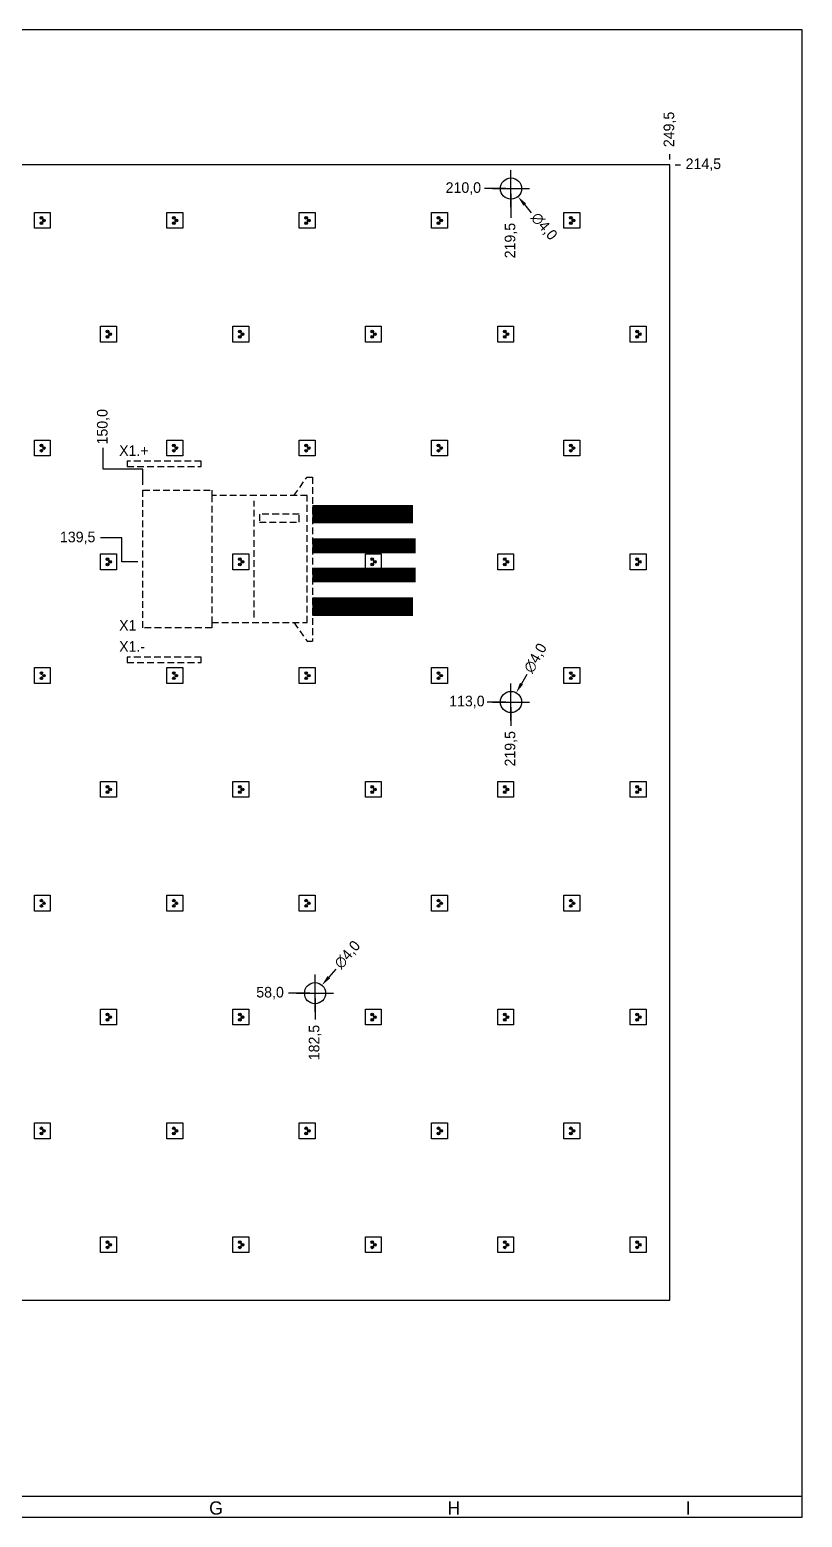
# Model space of a CAD drawing. Extents: x 1706 to 2106, y 700 to 981.
# Drawn here: x 1959.7 to 2105.6, y 699.9 to 980.9 of the extents above; entities that cross this region are included whole.
import ezdxf

# ---------------------------------------------------------------- set-up
doc = ezdxf.new("R2010")
doc.units = 0
doc.header["$LTSCALE"] = 0.2
doc.linetypes.add('VERDECKT', pattern=[9.525, 6.35, -3.175])
doc.layers.get('0').update_dxf_attribs({"linetype": 'CONTINUOUS'})
doc.layers.get('Defpoints').update_dxf_attribs({"linetype": 'CONTINUOUS'})
for name, color, linetype in [('Bemassung', 5, 'CONTINUOUS'), ('Platine', 7, 'CONTINUOUS'), ('RAHMEN', 5, 'CONTINUOUS'), ('Stecker Rückseite', 5, 'CONTINUOUS')]:
    doc.layers.add(name, color=color, linetype=linetype)
doc.dimstyles.get("Standard").update_dxf_attribs({"dimtxt": 2, "dimasz": 2, "dimexe": 1, "dimexo": 1, "dimgap": 0.5, "dimtad": 0, "dimdec": 1, "dimzin": 0, "dimtxsty": 'Standard', "dimcen": 0.5, "dimadec": 1, "dimazin": 0, "dimtfac": 1, "dimtdec": 1, "dimtofl": 0, "dimtmove": 0, "dimatfit": 3, "dimfxl": 0, "dimtolj": 1, "dimtzin": 0, "dimarcsym": 0})

# ---------------------------------------------------------------- blocks, each defined once
blk = doc.blocks.new('A3Q')
blk.add_line((4, 4), (400, 4))
blk.add_lwpolyline([(0, 0), (400, 0), (400, 281), (0, 281)], close=True)
for s, p in [('G', (288, 0.5)), ('H', (333, 0.5)), ('I', (378, 0.5))]:
    blk.add_text(s, height=2.5).set_placement(p)
blk = doc.blocks.new('*D20')
at = {"layer": 'Bemassung', "color": 0, "lineweight": -2}
blk.add_line((2012.6, 798.9), (2008.6, 798.9), dxfattribs=at)
at = {"layer": 'Defpoints', "color": 0}
for p in [(2008.6, 798.9), (2013.6, 798.9), (1831.1, 740.9)]:
    blk.add_point(p, dxfattribs=at)
at = {"layer": 'Bemassung', "color": 0, "insert": (2005.1, 798.9), "char_height": 2, "attachment_point": 5}
blk.add_mtext('\\A1;58,0', dxfattribs=at)
blk = doc.blocks.new('*D21')
at = {"layer": 'Bemassung', "color": 0, "lineweight": -2}
blk.add_line((2013.6, 797.9), (2013.6, 793.9), dxfattribs=at)
at = {"layer": 'Defpoints', "color": 0}
for p in [(2013.6, 798.9), (2013.6, 793.9), (1831.1, 740.9)]:
    blk.add_point(p, dxfattribs=at)
at = {"layer": 'Bemassung', "color": 0, "insert": (2013.6, 789.57), "char_height": 2, "attachment_point": 5, "rotation": 90}
blk.add_mtext('\\A1;182,5', dxfattribs=at)
blk = doc.blocks.new('*D22')
at = {"layer": 'Bemassung', "color": 0, "lineweight": -2}
blk.add_line((2049.6, 853.9), (2046.1, 853.9), dxfattribs=at)
at = {"layer": 'Defpoints', "color": 0}
for p in [(2046.1, 853.9), (2050.6, 853.9), (1831.1, 740.9)]:
    blk.add_point(p, dxfattribs=at)
at = {"layer": 'Bemassung', "color": 0, "insert": (2042.27, 853.9), "char_height": 2, "attachment_point": 5}
blk.add_mtext('\\A1;113,0', dxfattribs=at)
blk = doc.blocks.new('*D23')
at = {"layer": 'Bemassung', "color": 0, "lineweight": -2}
blk.add_line((2050.6, 852.9), (2050.6, 849.4), dxfattribs=at)
at = {"layer": 'Defpoints', "color": 0}
for p in [(2050.6, 853.9), (2050.6, 849.4), (1831.1, 740.9)]:
    blk.add_point(p, dxfattribs=at)
at = {"layer": 'Bemassung', "color": 0, "insert": (2050.6, 845.07), "char_height": 2, "attachment_point": 5, "rotation": 90}
blk.add_mtext('\\A1;219,5', dxfattribs=at)
blk = doc.blocks.new('*D28')
at = {"layer": 'Bemassung', "color": 0, "lineweight": -2}
blk.add_line((2049.6, 950.9), (2045.6, 950.9), dxfattribs=at)
at = {"layer": 'Defpoints', "color": 0}
for p in [(2045.6, 950.9), (2050.6, 950.9), (1831.1, 740.9)]:
    blk.add_point(p, dxfattribs=at)
at = {"layer": 'Bemassung', "color": 0, "insert": (2041.6, 950.9), "char_height": 2, "attachment_point": 5}
blk.add_mtext('\\A1;210,0', dxfattribs=at)
blk = doc.blocks.new('*D29')
at = {"layer": 'Bemassung', "color": 0, "lineweight": -2}
blk.add_line((2050.6, 949.9), (2050.6, 945.4), dxfattribs=at)
at = {"layer": 'Defpoints', "color": 0}
for p in [(2050.6, 950.9), (2050.6, 945.4), (1831.1, 740.9)]:
    blk.add_point(p, dxfattribs=at)
at = {"layer": 'Bemassung', "color": 0, "insert": (2050.6, 941.07), "char_height": 2, "attachment_point": 5, "rotation": 90}
blk.add_mtext('\\A1;219,5', dxfattribs=at)
blk = doc.blocks.new('*D30')
at = {"layer": 'Bemassung', "color": 0, "lineweight": -2}
blk.add_line((2081.6, 955.4), (2082.6, 955.4), dxfattribs=at)
at = {"layer": 'Defpoints', "color": 0}
for p in [(2080.6, 955.4), (2082.6, 955.4), (1831.1, 740.9)]:
    blk.add_point(p, dxfattribs=at)
at = {"layer": 'Bemassung', "color": 0, "insert": (2086.93, 955.4), "char_height": 2, "attachment_point": 5}
blk.add_mtext('\\A1;214,5', dxfattribs=at)
blk = doc.blocks.new('*D31')
at = {"layer": 'Bemassung', "color": 0, "lineweight": -2}
blk.add_line((2080.6, 956.4), (2080.6, 957.4), dxfattribs=at)
at = {"layer": 'Defpoints', "color": 0}
for p in [(2080.6, 957.4), (2080.6, 955.4), (1831.1, 740.9)]:
    blk.add_point(p, dxfattribs=at)
at = {"layer": 'Bemassung', "color": 0, "insert": (2080.6, 962.07), "char_height": 2, "attachment_point": 5, "rotation": 90}
blk.add_mtext('\\A1;249,5', dxfattribs=at)
blk = doc.blocks.new('*D34')
at = {"layer": 'Bemassung', "color": 0, "lineweight": -2}
for p, q in [((2050.1, 950.9), (2051.1, 950.9)), ((2050.6, 950.4), (2050.6, 951.4)), ((2054.5, 946.34), (2053.2, 947.86))]:
    blk.add_line(p, q, dxfattribs=at)
at = {"layer": 'Bemassung', "color": 0}
blk.add_solid([(2053.46, 948.08), (2052.95, 947.65), (2051.9, 949.38)], dxfattribs=at)
at = {"layer": 'Defpoints', "color": 0}
for p in [(2049.3, 952.42), (2051.9, 949.38)]:
    blk.add_point(p, dxfattribs=at)
at = {"layer": 'Bemassung', "color": 0, "insert": (2056.78, 943.69), "char_height": 2, "attachment_point": 5, "rotation": 310.6013}
blk.add_mtext('\\A1;∅4,0', dxfattribs=at)
blk = doc.blocks.new('*D35')
at = {"layer": 'Bemassung', "color": 0, "lineweight": -2}
for p, q in [((2053.58, 859.11), (2052.58, 857.37)), ((2050.6, 853.4), (2050.6, 854.4)), ((2050.1, 853.9), (2051.1, 853.9))]:
    blk.add_line(p, q, dxfattribs=at)
at = {"layer": 'Bemassung', "color": 0}
blk.add_solid([(2052.3, 857.54), (2052.87, 857.21), (2051.59, 855.64)], dxfattribs=at)
at = {"layer": 'Defpoints', "color": 0}
for p in [(2051.59, 855.64), (2049.61, 852.16)]:
    blk.add_point(p, dxfattribs=at)
at = {"layer": 'Bemassung', "color": 0, "insert": (2055.31, 862.15), "char_height": 2, "attachment_point": 5, "rotation": 60.2551}
blk.add_mtext('\\A1;∅4,0', dxfattribs=at)
blk = doc.blocks.new('*D36')
at = {"layer": 'Bemassung', "color": 0, "lineweight": -2}
for p, q in [((2017.5, 803.46), (2016.2, 801.94)), ((2013.1, 798.9), (2014.1, 798.9)), ((2013.6, 798.4), (2013.6, 799.4))]:
    blk.add_line(p, q, dxfattribs=at)
at = {"layer": 'Bemassung', "color": 0}
blk.add_solid([(2015.95, 802.15), (2016.46, 801.72), (2014.9, 800.42)], dxfattribs=at)
at = {"layer": 'Defpoints', "color": 0}
for p in [(2014.9, 800.42), (2012.3, 797.38)]:
    blk.add_point(p, dxfattribs=at)
at = {"layer": 'Bemassung', "color": 0, "insert": (2019.78, 806.11), "char_height": 2, "attachment_point": 5, "rotation": 49.3987}
blk.add_mtext('\\A1;∅4,0', dxfattribs=at)
blk = doc.blocks.new('*D39')
at = {"layer": 'Bemassung', "color": 0, "lineweight": -2}
for p, q in [((1973.6, 897.9), (1973.6, 901.9)), ((1981.1, 897.9), (1973.6, 897.9)), ((1981.1, 894.9), (1981.1, 897.9))]:
    blk.add_line(p, q, dxfattribs=at)
at = {"layer": 'Defpoints', "color": 0}
for p in [(1973.6, 901.9), (1981.1, 893.9), (1831.1, 740.9)]:
    blk.add_point(p, dxfattribs=at)
at = {"layer": 'Bemassung', "color": 0, "insert": (1973.6, 905.9), "char_height": 2, "attachment_point": 5, "rotation": 90}
blk.add_mtext('\\A1;150,0', dxfattribs=at)
blk = doc.blocks.new('*D41')
at = {"layer": 'Bemassung', "color": 0, "lineweight": -2}
for p, q in [((1977.1, 884.9), (1973.1, 884.9)), ((1977.1, 880.4), (1977.1, 884.9)), ((1980.1, 880.4), (1977.1, 880.4))]:
    blk.add_line(p, q, dxfattribs=at)
at = {"layer": 'Defpoints', "color": 0}
for p in [(1973.1, 884.9), (1981.1, 880.4), (1831.1, 740.9)]:
    blk.add_point(p, dxfattribs=at)
at = {"layer": 'Bemassung', "color": 0, "insert": (1968.77, 884.9), "char_height": 2, "attachment_point": 5}
blk.add_mtext('\\A1;139,5', dxfattribs=at)

msp = doc.modelspace()

# ---------------------------------------------------------------- hatches: boundary and pattern name
at = {"layer": 'Platine'}
for color, points in [(1, [(1962.16, 945.38, 1), (1961.66, 945.38, 1)]), (5, [(1962.16, 944.38, 1), (1961.66, 944.38, 1)]), (3, [(1962.66, 944.88, 1), (1962.16, 944.88, 1)]), (1, [(1987.16, 945.38, 1), (1986.66, 945.38, 1)]), (5, [(1987.16, 944.38, 1), (1986.66, 944.38, 1)]), (3, [(1987.66, 944.88, 1), (1987.16, 944.88, 1)]), (1, [(2012.16, 945.38, 1), (2011.66, 945.38, 1)]), (5, [(2012.16, 944.38, 1), (2011.66, 944.38, 1)]), (3, [(2012.66, 944.88, 1), (2012.16, 944.88, 1)]), (1, [(2037.16, 945.38, 1), (2036.66, 945.38, 1)]), (5, [(2037.16, 944.38, 1), (2036.66, 944.38, 1)]), (3, [(2037.66, 944.88, 1), (2037.16, 944.88, 1)]), (1, [(2062.16, 945.38, 1), (2061.66, 945.38, 1)]), (5, [(2062.16, 944.38, 1), (2061.66, 944.38, 1)]), (3, [(2062.66, 944.88, 1), (2062.16, 944.88, 1)]), (1, [(1974.66, 923.88, 1), (1974.16, 923.88, 1)]), (5, [(1974.66, 922.88, 1), (1974.16, 922.88, 1)]), (3, [(1975.16, 923.38, 1), (1974.66, 923.38, 1)]), (1, [(1999.66, 923.88, 1), (1999.16, 923.88, 1)]), (5, [(1999.66, 922.88, 1), (1999.16, 922.88, 1)]), (3, [(2000.16, 923.38, 1), (1999.66, 923.38, 1)]), (1, [(2024.66, 923.88, 1), (2024.16, 923.88, 1)]), (5, [(2024.66, 922.88, 1), (2024.16, 922.88, 1)]), (3, [(2025.16, 923.38, 1), (2024.66, 923.38, 1)]), (1, [(2049.66, 923.88, 1), (2049.16, 923.88, 1)]), (5, [(2049.66, 922.88, 1), (2049.16, 922.88, 1)]), (3, [(2050.16, 923.38, 1), (2049.66, 923.38, 1)]), (1, [(2074.66, 923.88, 1), (2074.16, 923.88, 1)]), (5, [(2074.66, 922.88, 1), (2074.16, 922.88, 1)]), (3, [(2075.16, 923.38, 1), (2074.66, 923.38, 1)]), (1, [(1962.16, 902.38, 1), (1961.66, 902.38, 1)]), (3, [(1962.66, 901.88, 1), (1962.16, 901.88, 1)]), (1, [(1987.16, 902.38, 1), (1986.66, 902.38, 1)]), (3, [(1987.66, 901.88, 1), (1987.16, 901.88, 1)]), (1, [(2012.16, 902.38, 1), (2011.66, 902.38, 1)]), (3, [(2012.66, 901.88, 1), (2012.16, 901.88, 1)]), (1, [(2037.16, 902.38, 1), (2036.66, 902.38, 1)]), (3, [(2037.66, 901.88, 1), (2037.16, 901.88, 1)]), (1, [(2062.16, 902.38, 1), (2061.66, 902.38, 1)]), (3, [(2062.66, 901.88, 1), (2062.16, 901.88, 1)]), (5, [(1962.16, 901.38, 1), (1961.66, 901.38, 1)]), (5, [(1987.16, 901.38, 1), (1986.66, 901.38, 1)]), (5, [(2012.16, 901.38, 1), (2011.66, 901.38, 1)]), (5, [(2037.16, 901.38, 1), (2036.66, 901.38, 1)]), (5, [(2062.16, 901.38, 1), (2061.66, 901.38, 1)]), (1, [(1974.66, 880.88, 1), (1974.16, 880.88, 1)]), (5, [(1974.66, 879.88, 1), (1974.16, 879.88, 1)]), (3, [(1975.16, 880.38, 1), (1974.66, 880.38, 1)]), (1, [(1999.66, 880.88, 1), (1999.16, 880.88, 1)]), (5, [(1999.66, 879.88, 1), (1999.16, 879.88, 1)]), (3, [(2000.16, 880.38, 1), (1999.66, 880.38, 1)]), (1, [(2024.66, 880.88, 1), (2024.16, 880.88, 1)]), (5, [(2024.66, 879.88, 1), (2024.16, 879.88, 1)]), (3, [(2025.16, 880.38, 1), (2024.66, 880.38, 1)]), (1, [(2049.66, 880.88, 1), (2049.16, 880.88, 1)]), (5, [(2049.66, 879.88, 1), (2049.16, 879.88, 1)]), (3, [(2050.16, 880.38, 1), (2049.66, 880.38, 1)]), (1, [(2074.66, 880.88, 1), (2074.16, 880.88, 1)]), (5, [(2074.66, 879.88, 1), (2074.16, 879.88, 1)]), (3, [(2075.16, 880.38, 1), (2074.66, 880.38, 1)]), (1, [(1962.16, 859.38, 1), (1961.66, 859.38, 1)]), (5, [(1962.16, 858.38, 1), (1961.66, 858.38, 1)]), (3, [(1962.66, 858.88, 1), (1962.16, 858.88, 1)]), (1, [(1987.16, 859.38, 1), (1986.66, 859.38, 1)]), (5, [(1987.16, 858.38, 1), (1986.66, 858.38, 1)]), (3, [(1987.66, 858.88, 1), (1987.16, 858.88, 1)]), (1, [(2012.16, 859.38, 1), (2011.66, 859.38, 1)]), (5, [(2012.16, 858.38, 1), (2011.66, 858.38, 1)]), (3, [(2012.66, 858.88, 1), (2012.16, 858.88, 1)]), (1, [(2037.16, 859.38, 1), (2036.66, 859.38, 1)]), (5, [(2037.16, 858.38, 1), (2036.66, 858.38, 1)]), (3, [(2037.66, 858.88, 1), (2037.16, 858.88, 1)]), (1, [(2062.16, 859.38, 1), (2061.66, 859.38, 1)]), (5, [(2062.16, 858.38, 1), (2061.66, 858.38, 1)]), (3, [(2062.66, 858.88, 1), (2062.16, 858.88, 1)]), (1, [(1974.66, 837.88, 1), (1974.16, 837.88, 1)]), (3, [(1975.16, 837.38, 1), (1974.66, 837.38, 1)]), (1, [(1999.66, 837.88, 1), (1999.16, 837.88, 1)]), (3, [(2000.16, 837.38, 1), (1999.66, 837.38, 1)]), (1, [(2024.66, 837.88, 1), (2024.16, 837.88, 1)]), (3, [(2025.16, 837.38, 1), (2024.66, 837.38, 1)]), (1, [(2049.66, 837.88, 1), (2049.16, 837.88, 1)]), (3, [(2050.16, 837.38, 1), (2049.66, 837.38, 1)]), (1, [(2074.66, 837.88, 1), (2074.16, 837.88, 1)]), (3, [(2075.16, 837.38, 1), (2074.66, 837.38, 1)]), (5, [(1974.66, 836.88, 1), (1974.16, 836.88, 1)]), (5, [(1999.66, 836.88, 1), (1999.16, 836.88, 1)]), (5, [(2024.66, 836.88, 1), (2024.16, 836.88, 1)]), (5, [(2049.66, 836.88, 1), (2049.16, 836.88, 1)]), (5, [(2074.66, 836.88, 1), (2074.16, 836.88, 1)]), (1, [(1962.16, 816.38, 1), (1961.66, 816.38, 1)]), (5, [(1962.16, 815.38, 1), (1961.66, 815.38, 1)]), (3, [(1962.66, 815.88, 1), (1962.16, 815.88, 1)]), (1, [(1987.16, 816.38, 1), (1986.66, 816.38, 1)]), (5, [(1987.16, 815.38, 1), (1986.66, 815.38, 1)]), (3, [(1987.66, 815.88, 1), (1987.16, 815.88, 1)]), (1, [(2012.16, 816.38, 1), (2011.66, 816.38, 1)]), (5, [(2012.16, 815.38, 1), (2011.66, 815.38, 1)]), (3, [(2012.66, 815.88, 1), (2012.16, 815.88, 1)]), (1, [(2037.16, 816.38, 1), (2036.66, 816.38, 1)]), (5, [(2037.16, 815.38, 1), (2036.66, 815.38, 1)]), (3, [(2037.66, 815.88, 1), (2037.16, 815.88, 1)]), (1, [(2062.16, 816.38, 1), (2061.66, 816.38, 1)]), (5, [(2062.16, 815.38, 1), (2061.66, 815.38, 1)]), (3, [(2062.66, 815.88, 1), (2062.16, 815.88, 1)]), (1, [(1974.66, 794.88, 1), (1974.16, 794.88, 1)]), (5, [(1974.66, 793.88, 1), (1974.16, 793.88, 1)]), (3, [(1975.16, 794.38, 1), (1974.66, 794.38, 1)]), (1, [(1999.66, 794.88, 1), (1999.16, 794.88, 1)]), (5, [(1999.66, 793.88, 1), (1999.16, 793.88, 1)]), (3, [(2000.16, 794.38, 1), (1999.66, 794.38, 1)]), (1, [(2024.66, 794.88, 1), (2024.16, 794.88, 1)]), (5, [(2024.66, 793.88, 1), (2024.16, 793.88, 1)]), (3, [(2025.16, 794.38, 1), (2024.66, 794.38, 1)]), (1, [(2049.66, 794.88, 1), (2049.16, 794.88, 1)]), (5, [(2049.66, 793.88, 1), (2049.16, 793.88, 1)]), (3, [(2050.16, 794.38, 1), (2049.66, 794.38, 1)]), (1, [(2074.66, 794.88, 1), (2074.16, 794.88, 1)]), (5, [(2074.66, 793.88, 1), (2074.16, 793.88, 1)]), (3, [(2075.16, 794.38, 1), (2074.66, 794.38, 1)]), (1, [(1962.16, 773.38, 1), (1961.66, 773.38, 1)]), (3, [(1962.66, 772.88, 1), (1962.16, 772.88, 1)]), (1, [(1987.16, 773.38, 1), (1986.66, 773.38, 1)]), (3, [(1987.66, 772.88, 1), (1987.16, 772.88, 1)]), (1, [(2012.16, 773.38, 1), (2011.66, 773.38, 1)]), (3, [(2012.66, 772.88, 1), (2012.16, 772.88, 1)]), (1, [(2037.16, 773.38, 1), (2036.66, 773.38, 1)]), (3, [(2037.66, 772.88, 1), (2037.16, 772.88, 1)]), (1, [(2062.16, 773.38, 1), (2061.66, 773.38, 1)]), (3, [(2062.66, 772.88, 1), (2062.16, 772.88, 1)]), (5, [(1962.16, 772.38, 1), (1961.66, 772.38, 1)]), (5, [(1987.16, 772.38, 1), (1986.66, 772.38, 1)]), (5, [(2012.16, 772.38, 1), (2011.66, 772.38, 1)]), (5, [(2037.16, 772.38, 1), (2036.66, 772.38, 1)]), (5, [(2062.16, 772.38, 1), (2061.66, 772.38, 1)]), (1, [(1974.66, 751.88, 1), (1974.16, 751.88, 1)]), (5, [(1974.66, 750.88, 1), (1974.16, 750.88, 1)]), (3, [(1975.16, 751.38, 1), (1974.66, 751.38, 1)]), (1, [(1999.66, 751.88, 1), (1999.16, 751.88, 1)]), (5, [(1999.66, 750.88, 1), (1999.16, 750.88, 1)]), (3, [(2000.16, 751.38, 1), (1999.66, 751.38, 1)]), (1, [(2024.66, 751.88, 1), (2024.16, 751.88, 1)]), (5, [(2024.66, 750.88, 1), (2024.16, 750.88, 1)]), (3, [(2025.16, 751.38, 1), (2024.66, 751.38, 1)]), (1, [(2049.66, 751.88, 1), (2049.16, 751.88, 1)]), (5, [(2049.66, 750.88, 1), (2049.16, 750.88, 1)]), (3, [(2050.16, 751.38, 1), (2049.66, 751.38, 1)]), (1, [(2074.66, 751.88, 1), (2074.16, 751.88, 1)]), (5, [(2074.66, 750.88, 1), (2074.16, 750.88, 1)]), (3, [(2075.16, 751.38, 1), (2074.66, 751.38, 1)])]:
    msp.add_hatch(color=color, dxfattribs=at).paths.add_polyline_path(points)

# ---------------------------------------------------------------- linework, layer by layer
for p, q in [((2080.6, 955.4), (1831.1, 955.4)), ((2080.6, 740.9), (2080.6, 955.4)), ((2050.6, 947.4), (2050.6, 954.4)), ((2047.1, 950.9), (2054.1, 950.9)), ((2050.6, 850.4), (2050.6, 857.4)), ((2047.1, 853.9), (2054.1, 853.9)), ((2013.6, 795.4), (2013.6, 802.4)), ((2010.1, 798.9), (2017.1, 798.9)), ((1831.1, 740.9), (2080.6, 740.9))]:
    msp.add_line(p, q, dxfattribs=at)
for points in [[(1960.6, 946.4), (1963.6, 946.4), (1963.6, 943.4), (1960.6, 943.4)], [(1985.6, 946.4), (1988.6, 946.4), (1988.6, 943.4), (1985.6, 943.4)], [(2010.6, 946.4), (2013.6, 946.4), (2013.6, 943.4), (2010.6, 943.4)], [(2035.6, 946.4), (2038.6, 946.4), (2038.6, 943.4), (2035.6, 943.4)], [(2060.6, 946.4), (2063.6, 946.4), (2063.6, 943.4), (2060.6, 943.4)], [(1973.1, 924.9), (1976.1, 924.9), (1976.1, 921.9), (1973.1, 921.9)], [(1998.1, 924.9), (2001.1, 924.9), (2001.1, 921.9), (1998.1, 921.9)], [(2023.1, 924.9), (2026.1, 924.9), (2026.1, 921.9), (2023.1, 921.9)], [(2048.1, 924.9), (2051.1, 924.9), (2051.1, 921.9), (2048.1, 921.9)], [(2073.1, 924.9), (2076.1, 924.9), (2076.1, 921.9), (2073.1, 921.9)], [(1960.6, 903.4), (1963.6, 903.4), (1963.6, 900.4), (1960.6, 900.4)], [(1985.6, 903.4), (1988.6, 903.4), (1988.6, 900.4), (1985.6, 900.4)], [(2010.6, 903.4), (2013.6, 903.4), (2013.6, 900.4), (2010.6, 900.4)], [(2035.6, 903.4), (2038.6, 903.4), (2038.6, 900.4), (2035.6, 900.4)], [(2060.6, 903.4), (2063.6, 903.4), (2063.6, 900.4), (2060.6, 900.4)], [(1973.1, 881.9), (1976.1, 881.9), (1976.1, 878.9), (1973.1, 878.9)], [(1998.1, 881.9), (2001.1, 881.9), (2001.1, 878.9), (1998.1, 878.9)], [(2023.1, 881.9), (2026.1, 881.9), (2026.1, 878.9), (2023.1, 878.9)], [(2048.1, 881.9), (2051.1, 881.9), (2051.1, 878.9), (2048.1, 878.9)], [(2073.1, 881.9), (2076.1, 881.9), (2076.1, 878.9), (2073.1, 878.9)], [(1960.6, 860.4), (1963.6, 860.4), (1963.6, 857.4), (1960.6, 857.4)], [(1985.6, 860.4), (1988.6, 860.4), (1988.6, 857.4), (1985.6, 857.4)], [(2010.6, 860.4), (2013.6, 860.4), (2013.6, 857.4), (2010.6, 857.4)], [(2035.6, 860.4), (2038.6, 860.4), (2038.6, 857.4), (2035.6, 857.4)], [(2060.6, 860.4), (2063.6, 860.4), (2063.6, 857.4), (2060.6, 857.4)], [(1973.1, 838.9), (1976.1, 838.9), (1976.1, 835.9), (1973.1, 835.9)], [(1998.1, 838.9), (2001.1, 838.9), (2001.1, 835.9), (1998.1, 835.9)], [(2023.1, 838.9), (2026.1, 838.9), (2026.1, 835.9), (2023.1, 835.9)], [(2048.1, 838.9), (2051.1, 838.9), (2051.1, 835.9), (2048.1, 835.9)], [(2073.1, 838.9), (2076.1, 838.9), (2076.1, 835.9), (2073.1, 835.9)], [(1960.6, 817.4), (1963.6, 817.4), (1963.6, 814.4), (1960.6, 814.4)], [(1985.6, 817.4), (1988.6, 817.4), (1988.6, 814.4), (1985.6, 814.4)], [(2010.6, 817.4), (2013.6, 817.4), (2013.6, 814.4), (2010.6, 814.4)], [(2035.6, 817.4), (2038.6, 817.4), (2038.6, 814.4), (2035.6, 814.4)], [(2060.6, 817.4), (2063.6, 817.4), (2063.6, 814.4), (2060.6, 814.4)], [(1973.1, 795.9), (1976.1, 795.9), (1976.1, 792.9), (1973.1, 792.9)], [(1998.1, 795.9), (2001.1, 795.9), (2001.1, 792.9), (1998.1, 792.9)], [(2023.1, 795.9), (2026.1, 795.9), (2026.1, 792.9), (2023.1, 792.9)], [(2048.1, 795.9), (2051.1, 795.9), (2051.1, 792.9), (2048.1, 792.9)], [(2073.1, 795.9), (2076.1, 795.9), (2076.1, 792.9), (2073.1, 792.9)], [(1960.6, 774.4), (1963.6, 774.4), (1963.6, 771.4), (1960.6, 771.4)], [(1985.6, 774.4), (1988.6, 774.4), (1988.6, 771.4), (1985.6, 771.4)], [(2010.6, 774.4), (2013.6, 774.4), (2013.6, 771.4), (2010.6, 771.4)], [(2035.6, 774.4), (2038.6, 774.4), (2038.6, 771.4), (2035.6, 771.4)], [(2060.6, 774.4), (2063.6, 774.4), (2063.6, 771.4), (2060.6, 771.4)], [(1973.1, 752.9), (1976.1, 752.9), (1976.1, 749.9), (1973.1, 749.9)], [(1998.1, 752.9), (2001.1, 752.9), (2001.1, 749.9), (1998.1, 749.9)], [(2023.1, 752.9), (2026.1, 752.9), (2026.1, 749.9), (2023.1, 749.9)], [(2048.1, 752.9), (2051.1, 752.9), (2051.1, 749.9), (2048.1, 749.9)], [(2073.1, 752.9), (2076.1, 752.9), (2076.1, 749.9), (2073.1, 749.9)]]:
    msp.add_lwpolyline(points, close=True, dxfattribs=at)
for centre, radius in [((2050.6, 950.9), 2), ((1961.91, 945.38), 0.25), ((1961.91, 944.38), 0.25), ((1962.41, 944.88), 0.25), ((1986.91, 945.38), 0.25), ((1986.91, 944.38), 0.25), ((1987.41, 944.88), 0.25), ((2011.91, 945.38), 0.25), ((2011.91, 944.38), 0.25), ((2012.41, 944.88), 0.25), ((2036.91, 945.38), 0.25), ((2036.91, 944.38), 0.25), ((2037.41, 944.88), 0.25), ((2061.91, 945.38), 0.25), ((2061.91, 944.38), 0.25), ((2062.41, 944.88), 0.25), ((1974.41, 923.88), 0.25), ((1974.41, 922.88), 0.25), ((1974.91, 923.38), 0.25), ((1999.41, 923.88), 0.25), ((1999.41, 922.88), 0.25), ((1999.91, 923.38), 0.25), ((2024.41, 923.88), 0.25), ((2024.41, 922.88), 0.25), ((2024.91, 923.38), 0.25), ((2049.41, 923.88), 0.25), ((2049.41, 922.88), 0.25), ((2049.91, 923.38), 0.25), ((2074.41, 923.88), 0.25), ((2074.41, 922.88), 0.25), ((2074.91, 923.38), 0.25), ((1961.91, 902.38), 0.25), ((1962.41, 901.88), 0.25), ((1986.91, 902.38), 0.25), ((1987.41, 901.88), 0.25), ((2011.91, 902.38), 0.25), ((2012.41, 901.88), 0.25), ((2036.91, 902.38), 0.25), ((2037.41, 901.88), 0.25), ((2061.91, 902.38), 0.25), ((2062.41, 901.88), 0.25), ((1961.91, 901.38), 0.25), ((1986.91, 901.38), 0.25), ((2011.91, 901.38), 0.25), ((2036.91, 901.38), 0.25), ((2061.91, 901.38), 0.25), ((1974.41, 880.88), 0.25), ((1974.41, 879.88), 0.25), ((1974.91, 880.38), 0.25), ((1999.41, 880.88), 0.25), ((1999.41, 879.88), 0.25), ((1999.91, 880.38), 0.25), ((2024.41, 880.88), 0.25), ((2024.41, 879.88), 0.25), ((2024.91, 880.38), 0.25), ((2049.41, 880.88), 0.25), ((2049.41, 879.88), 0.25), ((2049.91, 880.38), 0.25), ((2074.41, 880.88), 0.25), ((2074.41, 879.88), 0.25), ((2074.91, 880.38), 0.25), ((1961.91, 859.38), 0.25), ((1961.91, 858.38), 0.25), ((1962.41, 858.88), 0.25), ((1986.91, 859.38), 0.25), ((1986.91, 858.38), 0.25), ((1987.41, 858.88), 0.25), ((2011.91, 859.38), 0.25), ((2011.91, 858.38), 0.25), ((2012.41, 858.88), 0.25), ((2036.91, 859.38), 0.25), ((2036.91, 858.38), 0.25), ((2037.41, 858.88), 0.25), ((2061.91, 859.38), 0.25), ((2061.91, 858.38), 0.25), ((2062.41, 858.88), 0.25), ((2050.6, 853.9), 2), ((1974.41, 837.88), 0.25), ((1974.91, 837.38), 0.25), ((1999.41, 837.88), 0.25), ((1999.91, 837.38), 0.25), ((2024.41, 837.88), 0.25), ((2024.91, 837.38), 0.25), ((2049.41, 837.88), 0.25), ((2049.91, 837.38), 0.25), ((2074.41, 837.88), 0.25), ((2074.91, 837.38), 0.25), ((1974.41, 836.88), 0.25), ((1999.41, 836.88), 0.25), ((2024.41, 836.88), 0.25), ((2049.41, 836.88), 0.25), ((2074.41, 836.88), 0.25), ((1961.91, 816.38), 0.25), ((1961.91, 815.38), 0.25), ((1962.41, 815.88), 0.25), ((1986.91, 816.38), 0.25), ((1986.91, 815.38), 0.25), ((1987.41, 815.88), 0.25), ((2011.91, 816.38), 0.25), ((2011.91, 815.38), 0.25), ((2012.41, 815.88), 0.25), ((2036.91, 816.38), 0.25), ((2036.91, 815.38), 0.25), ((2037.41, 815.88), 0.25), ((2061.91, 816.38), 0.25), ((2061.91, 815.38), 0.25), ((2062.41, 815.88), 0.25), ((2013.6, 798.9), 2), ((1974.41, 794.88), 0.25), ((1974.41, 793.88), 0.25), ((1974.91, 794.38), 0.25), ((1999.41, 794.88), 0.25), ((1999.41, 793.88), 0.25), ((1999.91, 794.38), 0.25), ((2024.41, 794.88), 0.25), ((2024.41, 793.88), 0.25), ((2024.91, 794.38), 0.25), ((2049.41, 794.88), 0.25), ((2049.41, 793.88), 0.25), ((2049.91, 794.38), 0.25), ((2074.41, 794.88), 0.25), ((2074.41, 793.88), 0.25), ((2074.91, 794.38), 0.25), ((1961.91, 773.38), 0.25), ((1962.41, 772.88), 0.25), ((1986.91, 773.38), 0.25), ((1987.41, 772.88), 0.25), ((2011.91, 773.38), 0.25), ((2012.41, 772.88), 0.25), ((2036.91, 773.38), 0.25), ((2037.41, 772.88), 0.25), ((2061.91, 773.38), 0.25), ((2062.41, 772.88), 0.25), ((1961.91, 772.38), 0.25), ((1986.91, 772.38), 0.25), ((2011.91, 772.38), 0.25), ((2036.91, 772.38), 0.25), ((2061.91, 772.38), 0.25), ((1974.41, 751.88), 0.25), ((1974.41, 750.88), 0.25), ((1974.91, 751.38), 0.25), ((1999.41, 751.88), 0.25), ((1999.41, 750.88), 0.25), ((1999.91, 751.38), 0.25), ((2024.41, 751.88), 0.25), ((2024.41, 750.88), 0.25), ((2024.91, 751.38), 0.25), ((2049.41, 751.88), 0.25), ((2049.41, 750.88), 0.25), ((2049.91, 751.38), 0.25), ((2074.41, 751.88), 0.25), ((2074.41, 750.88), 0.25), ((2074.91, 751.38), 0.25)]:
    msp.add_circle(centre, radius, dxfattribs=at)
at = {"layer": 'Stecker Rückseite', "linetype": 'VERDECKT'}
for p, q in [((2009.6, 892.9), (2012.1, 896.4)), ((2012.1, 896.4), (2013.1, 896.4)), ((2013.1, 896.4), (2013.1, 865.4)), ((1981.1, 867.9), (1981.1, 893.9)), ((1981.1, 893.9), (1994.1, 893.9)), ((1994.1, 893.9), (1994.1, 892.9)), ((2002.1, 869.9), (2002.1, 891.9)), ((1994.1, 868.9), (1994.1, 867.9)), ((2009.6, 868.9), (2012.1, 865.4)), ((1994.1, 867.9), (1981.1, 867.9)), ((2012.1, 865.4), (2013.1, 865.4))]:
    msp.add_line(p, q, dxfattribs=at)
for points in [[(1992.1, 899.4), (1978.1, 899.4), (1978.1, 898.4), (1992.1, 898.4)], [(1994.1, 868.9), (2012.1, 868.9), (2012.1, 892.9), (1994.1, 892.9)], [(2003.1, 887.9), (2010.6, 887.9), (2010.6, 889.4), (2003.1, 889.4)], [(1992.1, 862.4), (1978.1, 862.4), (1978.1, 861.4), (1992.1, 861.4)]]:
    msp.add_lwpolyline(points, close=True, dxfattribs=at)
at = {"layer": 'Stecker Rückseite', "color": 1, "const_width": 3.5}
msp.add_lwpolyline([(2013.1, 889.4), (2032.1, 889.4)], dxfattribs=at)
at = {"layer": 'Stecker Rückseite', "color": 3, "const_width": 2.8}
msp.add_lwpolyline([(2013.1, 883.4), (2032.6, 883.4)], dxfattribs=at)
at = {"layer": 'Stecker Rückseite', "color": 5, "const_width": 2.8}
msp.add_lwpolyline([(2013.1, 877.9), (2032.6, 877.9)], dxfattribs=at)
at = {"layer": 'Stecker Rückseite', "color": 7, "const_width": 3.5}
msp.add_lwpolyline([(2013.1, 871.9), (2032.1, 871.9)], dxfattribs=at)

# ---------------------------------------------------------------- block references
at = {"layer": 'RAHMEN'}
msp.add_blockref('A3Q', (1705.6, 699.9), dxfattribs=at)

# ---------------------------------------------------------------- texts
at = {"layer": 'Stecker Rückseite'}
for s, p in [('X1.+', (1976.6, 900.4)), ('X1', (1976.6, 867.4)), ('X1.-', (1976.6, 863.4))]:
    msp.add_text(s, height=2, dxfattribs=at).set_placement(p)

# ---------------------------------------------------------------- dimensions: what is measured, and where the dimension line sits
at = {"layer": 'Bemassung'}
for feature_location, offset, dtype, picture, middle in [((2080.6, 955.4), (0, 2), 1, '*D31', (2080.6, 962.07)), ((2080.6, 955.4), (2, 0), 0, '*D30', (2086.93, 955.4)), ((2050.6, 950.9), (-5, 0), 0, '*D28', (2041.6, 950.9)), ((2050.6, 950.9), (0, -5.5), 1, '*D29', (2050.6, 941.07)), ((1981.1, 893.9), (-7.5, 8), 1, '*D39', (1973.6, 905.9)), ((1981.1, 880.4), (-8, 4.5), 0, '*D41', (1968.77, 884.9)), ((2050.6, 853.9), (-4.5, 0), 0, '*D22', (2042.27, 853.9)), ((2050.6, 853.9), (0, -4.5), 1, '*D23', (2050.6, 845.07)), ((2013.6, 798.9), (-5, 0), 0, '*D20', (2005.1, 798.9)), ((2013.6, 798.9), (0, -5), 1, '*D21', (2013.6, 789.57))]:
    dim = msp.add_ordinate_dim(feature_location=feature_location, offset=offset, dtype=dtype, origin=(1831.1, 740.9), dimstyle='Standard', dxfattribs=at)
    dim.commit()
    dim.dimension.update_dxf_attribs({"geometry": picture, "text_midpoint": middle})
for p1, p2, picture, middle in [((2049.3, 952.42), (2051.9, 949.38), '*D34', (2056.78, 943.69)), ((2049.61, 852.16), (2051.59, 855.64), '*D35', (2055.31, 862.15)), ((2012.3, 797.38), (2014.9, 800.42), '*D36', (2019.78, 806.11))]:
    dim = msp.add_diameter_dim_2p(p1=p1, p2=p2, dimstyle='Standard', dxfattribs=at)
    dim.commit()
    dim.dimension.update_dxf_attribs({"geometry": picture, "text_midpoint": middle})

doc.saveas('drawing.dxf')
